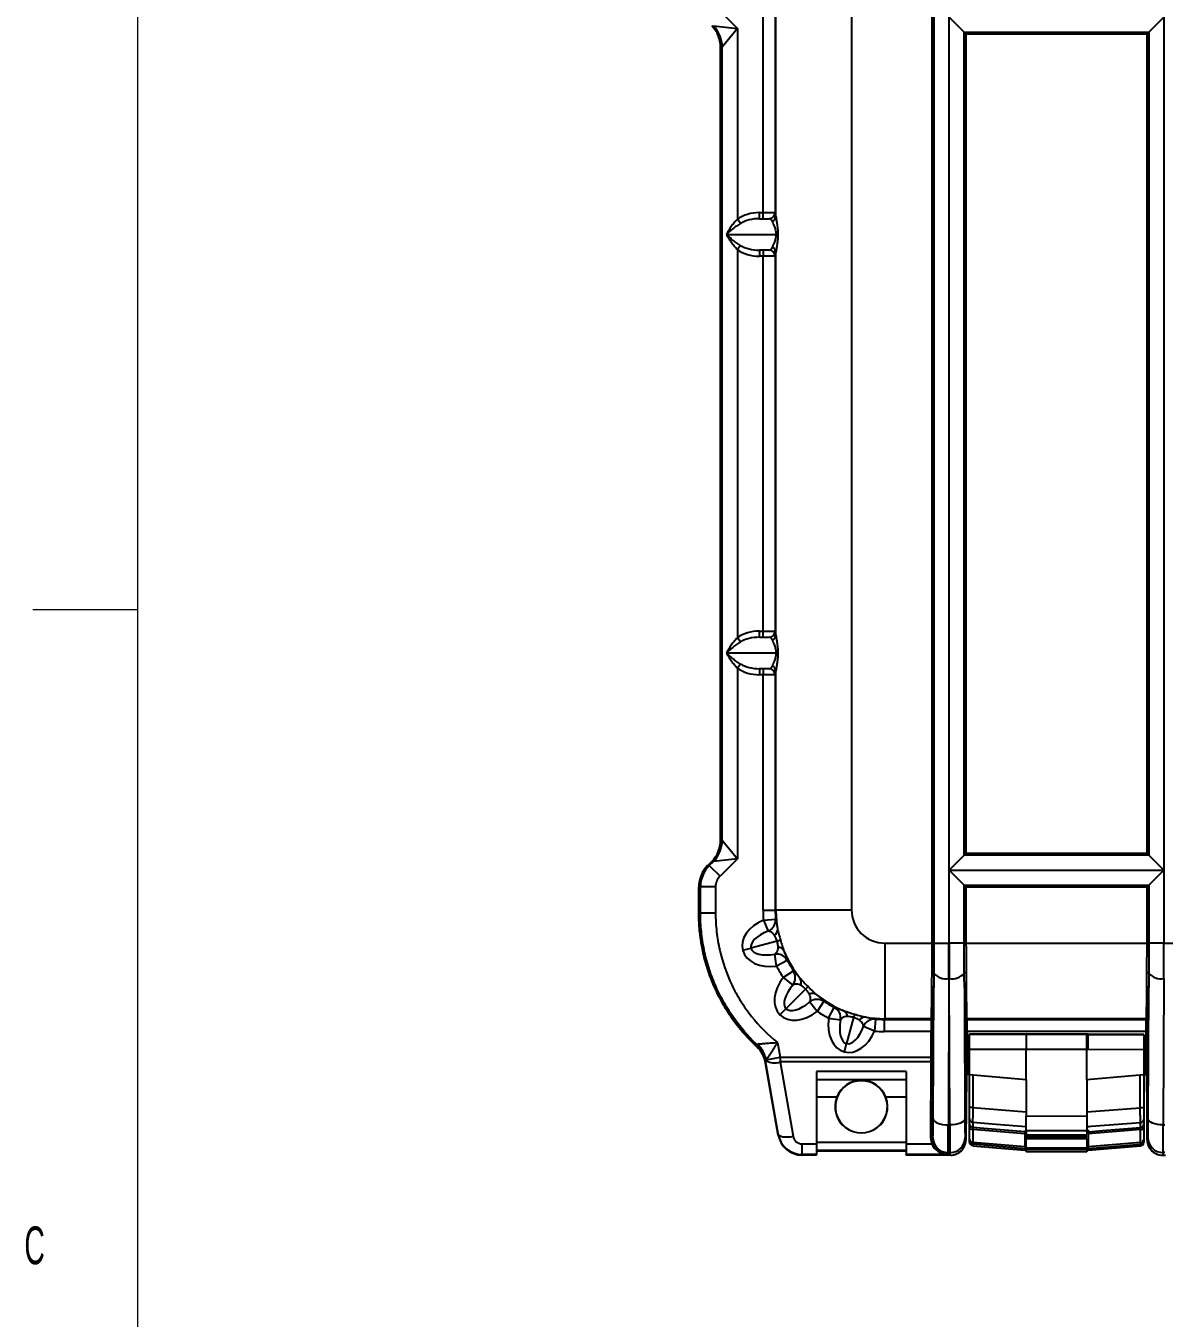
# Model space of a CAD drawing. Header units: millimetres. Extents: x 12 to 854, y 4 to 555.
# Drawn here: x 12.4 to 131.9, y 342.2 to 477.8 of the extents above; entities that cross this region are included whole.
import ezdxf

# ---------------------------------------------------------------- set-up
doc = ezdxf.new("R2010")
doc.units = ezdxf.units.MM
doc.styles.add('SLDTEXTSTYLE3', font='TXT', dxfattribs={"width": 0.56})

msp = doc.modelspace()

# ---------------------------------------------------------------- linework, layer by layer
at = {"color": 7, "linetype": 'Continuous', "lineweight": 18}
for p, q in [((24.14, 545.76), (24.14, 17.38)), ((24.14, 416.54), (13.15, 416.54))]:
    msp.add_line(p, q, dxfattribs=at)
at = {"color": 7, "linetype": 'Continuous', "lineweight": 25}
for p, q in [((107.5, 381.55), (107.5, 486.41)), ((107.69, 486.41), (107.69, 381.55)), ((109.27, 486.41), (109.27, 381.55)), ((131.85, 381.55), (131.85, 486.41)), ((89.77, 458.24), (89.77, 483)), ((91.04, 483), (91.04, 458.24)), ((91.12, 457.85), (91.12, 482.92)), ((99.05, 482.92), (99.05, 385.04)), ((85.25, 479.39), (87.07, 477.57)), ((84.55, 477.84), (87.07, 477.57)), ((87.07, 477.57), (85.48, 475.6)), ((87.07, 477.57), (87.07, 457.55)), ((109.3, 389.21), (109.3, 478.75)), ((110.88, 477.17), (109.3, 478.75)), ((131.82, 478.75), (130.25, 477.17)), ((131.82, 478.75), (131.82, 389.21)), ((110.88, 390.79), (110.88, 477.17)), ((110.88, 477.17), (130.25, 477.17)), ((110.88, 477.17), (111.06, 476.98)), ((111.06, 476.98), (111.06, 390.98)), ((111.07, 476.98), (111.06, 476.98)), ((130.05, 476.98), (111.07, 476.98)), ((130.06, 476.98), (130.05, 476.98)), ((130.06, 476.98), (130.25, 477.17)), ((130.06, 390.98), (130.06, 476.98)), ((130.25, 477.17), (130.25, 390.79)), ((85.31, 475.6), (85.31, 392.36)), ((85.48, 475.6), (85.31, 475.6)), ((85.31, 392.36), (85.31, 475.59)), ((85.48, 392.36), (85.48, 475.6)), ((87.39, 457.1), (87.07, 457.55)), ((89.38, 457.6), (89.38, 458.24)), ((89.38, 458.24), (89.77, 458.24)), ((89.38, 457.6), (90.42, 457.6)), ((89.77, 457.6), (89.77, 458.24)), ((89.77, 458.24), (91.04, 458.24)), ((91.04, 458.24), (91.05, 458.24)), ((85.94, 455.95), (91.15, 455.95)), ((91.15, 455.95), (91.32, 455.95)), ((87.39, 454.8), (87.07, 454.35)), ((87.07, 454.35), (87.07, 413.61)), ((90.42, 454.3), (89.38, 454.3)), ((89.38, 454.3), (89.38, 453.66)), ((89.77, 453.66), (89.38, 453.66)), ((89.77, 454.3), (89.77, 453.66)), ((91.04, 453.66), (89.77, 453.66)), ((89.77, 414.29), (89.77, 453.66)), ((91.05, 453.66), (91.04, 453.66)), ((91.04, 453.66), (91.04, 414.29)), ((91.12, 413.91), (91.12, 454.05)), ((89.38, 413.66), (89.38, 414.29)), ((89.38, 414.29), (89.77, 414.29)), ((89.77, 413.66), (89.77, 414.29)), ((89.77, 414.29), (91.04, 414.29)), ((91.04, 414.29), (91.05, 414.29)), ((87.39, 413.16), (87.07, 413.61)), ((89.38, 413.66), (90.42, 413.66)), ((85.94, 412.01), (91.15, 412.01)), ((91.15, 412.01), (91.32, 412.01)), ((87.39, 410.85), (87.07, 410.41)), ((87.07, 410.41), (87.07, 390.39)), ((90.42, 410.36), (89.38, 410.36)), ((89.38, 410.36), (89.38, 409.72)), ((89.77, 409.72), (89.38, 409.72)), ((89.77, 410.36), (89.77, 409.72)), ((91.04, 409.72), (89.77, 409.72)), ((89.77, 384.96), (89.77, 409.72)), ((91.04, 409.72), (91.04, 384.96)), ((91.05, 409.72), (91.04, 409.72)), ((91.12, 385.04), (91.12, 410.11)), ((85.31, 392.36), (85.48, 392.36)), ((85.48, 392.36), (87.07, 390.39)), ((109.3, 389.21), (110.88, 390.79)), ((110.88, 390.79), (111.06, 390.98)), ((130.25, 390.79), (110.88, 390.79)), ((111.06, 390.98), (111.07, 390.98)), ((111.07, 390.98), (130.06, 390.98)), ((130.06, 390.98), (130.25, 390.79)), ((130.25, 390.79), (131.82, 389.21)), ((83.96, 389.69), (84.38, 390.12)), ((84.38, 390.11), (83.96, 389.69)), ((83.96, 389.69), (84.12, 389.69)), ((84.12, 389.69), (84.55, 390.12)), ((84.12, 389.69), (85.25, 388.57)), ((84.55, 390.12), (84.38, 390.12)), ((87.07, 390.39), (84.55, 390.12)), ((87.07, 390.39), (85.25, 388.57)), ((109.3, 381.55), (109.3, 389.21)), ((109.3, 389.21), (131.82, 389.21)), ((110.88, 387.63), (109.3, 389.21)), ((131.82, 389.21), (130.25, 387.63)), ((131.82, 389.21), (131.82, 381.55)), ((83.03, 384.7), (83.03, 387.45)), ((83.19, 387.45), (83.03, 387.45)), ((83.03, 387.44), (83.03, 384.7)), ((84.78, 387.45), (83.19, 387.45)), ((83.19, 384.7), (83.19, 387.45)), ((84.78, 387.45), (84.78, 384.7)), ((110.88, 381.55), (110.88, 387.63)), ((110.88, 387.63), (130.25, 387.63)), ((111.06, 387.44), (110.88, 387.63)), ((111.06, 387.44), (111.06, 381.55)), ((130.06, 387.44), (111.06, 387.44)), ((130.06, 387.44), (130.25, 387.63)), ((130.06, 381.55), (130.06, 387.44)), ((130.25, 387.63), (130.25, 381.55)), ((83.19, 384.7), (83.03, 384.7)), ((84.78, 384.7), (83.19, 384.7)), ((91.04, 384.96), (89.77, 384.96)), ((89.81, 383.96), (91.07, 384.06)), ((89.81, 383.96), (90.29, 382.8)), ((91.04, 384.96), (91.12, 385.04)), ((91.12, 385.04), (99.05, 385.04)), ((91.25, 381.76), (88.5, 381.03)), ((102.54, 381.55), (107.5, 381.55)), ((102.54, 381.55), (102.54, 373.62)), ((107.5, 381.55), (107.69, 381.55)), ((107.69, 381.55), (109.27, 381.55)), ((109.3, 381.55), (109.27, 381.55)), ((110.88, 381.55), (109.3, 381.55)), ((111.06, 381.55), (110.88, 381.55)), ((111.06, 381.55), (130.06, 381.55)), ((130.06, 381.55), (130.25, 381.55)), ((131.82, 381.55), (130.25, 381.55)), ((131.82, 381.55), (131.85, 381.55)), ((131.85, 381.55), (133.43, 381.55)), ((87.63, 380.8), (88.5, 381.03)), ((91.17, 379.15), (90.99, 380.4)), ((92.3, 379.73), (91.17, 379.15)), ((91.89, 377.93), (92.95, 378.64)), ((91.89, 377.93), (92.88, 377.15)), ((109.26, 377.83), (109.21, 362.46)), ((109.3, 377.83), (109.26, 377.83)), ((109.36, 362.46), (109.3, 377.83)), ((131.82, 377.83), (131.76, 362.46)), ((131.82, 377.83), (131.86, 377.83)), ((94.23, 376.73), (92.17, 374.67)), ((107.62, 363.08), (107.67, 376.89)), ((110.9, 376.89), (110.95, 363.08)), ((130.17, 363.08), (130.23, 376.89)), ((91.54, 374.03), (92.17, 374.67)), ((95.43, 374.39), (94.65, 375.38)), ((96.14, 375.45), (95.43, 374.39)), ((96.65, 373.67), (97.23, 374.8)), ((96.65, 373.67), (97.9, 373.49)), ((99.27, 373.75), (98.53, 371)), ((101.56, 373.57), (101.46, 372.31)), ((102.54, 373.62), (102.46, 373.54)), ((102.46, 373.54), (107.4, 373.54)), ((102.46, 373.54), (102.46, 372.27)), ((107.42, 373.62), (102.54, 373.62)), ((107.4, 373.54), (107.42, 373.62)), ((107.61, 373.43), (107.59, 373.35)), ((110.95, 368.95), (110.95, 373.43)), ((111.02, 373.43), (110.95, 373.43)), ((111.16, 373.43), (111.02, 373.43)), ((111.02, 369.07), (111.02, 373.43)), ((111.1, 373.62), (111.12, 373.62)), ((130, 373.62), (111.12, 373.62)), ((111.16, 373.54), (129.96, 373.54)), ((111.16, 373.43), (111.16, 369.3)), ((130.1, 373.43), (129.96, 373.43)), ((129.96, 369.3), (129.96, 373.43)), ((130, 373.62), (130.02, 373.62)), ((130.17, 373.43), (130.1, 373.43)), ((130.1, 373.43), (130.1, 369.07)), ((130.17, 373.43), (130.17, 368.95)), ((101.46, 372.31), (100.3, 372.79)), ((107.4, 372.27), (102.46, 372.27)), ((107.4, 372.27), (107.59, 372.27)), ((107.4, 369.57), (107.4, 372.27)), ((107.59, 372.27), (107.59, 369.57)), ((111.17, 372.27), (111.16, 372.27)), ((129.95, 372.27), (111.17, 372.27)), ((111.17, 372.27), (111.17, 369.57)), ((117.39, 372.02), (111.42, 372)), ((111.42, 372), (111.42, 371.97)), ((111.42, 371.97), (117.39, 371.99)), ((111.42, 370.38), (111.42, 371.97)), ((117.39, 371.99), (117.39, 372.02)), ((123.87, 371.99), (117.39, 372.02)), ((117.39, 371.99), (117.39, 371.99)), ((117.39, 371.99), (123.73, 371.96)), ((123.73, 371.96), (123.87, 371.96)), ((123.87, 371.99), (123.87, 371.96)), ((129.71, 371.97), (123.87, 371.99)), ((123.87, 371.96), (129.71, 371.94)), ((129.71, 371.97), (129.71, 371.94)), ((129.71, 371.94), (129.71, 370.35)), ((129.95, 372.27), (129.96, 372.27)), ((129.95, 369.57), (129.95, 372.27)), ((91.29, 371.11), (91.57, 369.57)), ((98.3, 370.13), (98.53, 371)), ((117.39, 370.4), (111.42, 370.38)), ((111.42, 367.72), (111.42, 370.38)), ((117.39, 370.4), (117.39, 370.4)), ((123.74, 370.38), (117.39, 370.4)), ((117.39, 367.2), (117.39, 370.4)), ((123.74, 370.38), (123.74, 370.38)), ((123.74, 367.2), (123.74, 370.38)), ((123.88, 370.38), (123.74, 370.38)), ((129.71, 370.35), (123.88, 370.38)), ((129.71, 370.35), (129.71, 367.72)), ((91.36, 361.48), (90.02, 369.19)), ((90.1, 369.31), (91.57, 369.57)), ((91.57, 369.57), (107.4, 369.57)), ((91.57, 369.57), (91.57, 369.08)), ((107.39, 369.08), (91.57, 369.08)), ((91.57, 369.08), (92.93, 361.27)), ((107.37, 361.08), (107.39, 369.08)), ((107.4, 369.57), (107.59, 369.57)), ((107.59, 369.02), (107.56, 361.02)), ((111.17, 369.57), (111.16, 369.57)), ((111.16, 369.3), (111.16, 369.28)), ((129.95, 369.57), (129.96, 369.57)), ((129.96, 369.28), (129.96, 369.3)), ((91.36, 361.4), (90.03, 368.95)), ((90.03, 368.95), (91.36, 361.4)), ((104.77, 368.09), (95.38, 368.09)), ((95.38, 368.09), (95.38, 360.47)), ((104.77, 368.09), (104.77, 360.47)), ((110.98, 368.95), (110.95, 368.95)), ((111.04, 367.62), (111, 367.79)), ((111.19, 367.98), (111.23, 367.81)), ((111.23, 367.81), (111.29, 367.81)), ((117.39, 367.2), (111.42, 367.72)), ((111.42, 364.29), (111.42, 367.72)), ((111.78, 367.69), (111.78, 364.29)), ((129.71, 367.72), (123.74, 367.2)), ((129.34, 364.27), (129.34, 367.69)), ((129.71, 367.72), (129.71, 364.27)), ((129.82, 367.81), (129.89, 367.81)), ((129.89, 367.81), (129.94, 367.98)), ((130.13, 367.79), (130.08, 367.62)), ((130.17, 368.95), (130.14, 368.95)), ((104.77, 367.21), (95.38, 367.21)), ((111.04, 360.89), (111.04, 367.62)), ((111.1, 367.62), (111.04, 360.88)), ((117.39, 367.2), (117.39, 363.4)), ((123.74, 367.2), (123.74, 363.42)), ((130.01, 367.62), (130.07, 360.88)), ((130.08, 360.89), (130.08, 367.62)), ((97.49, 365.37), (95.38, 365.37)), ((97.49, 365.37), (97.5, 365.37)), ((97.53, 365.37), (97.53, 365.37)), ((97.53, 365.37), (97.53, 365.37)), ((102.62, 365.37), (102.62, 365.37)), ((102.62, 365.37), (102.62, 365.37)), ((102.66, 365.37), (102.66, 365.37)), ((104.77, 365.37), (102.66, 365.37)), ((111.42, 363.68), (111.42, 364.29)), ((111.78, 364.29), (111.42, 364.29)), ((111.78, 364.29), (117.39, 363.84)), ((123.74, 363.84), (129.34, 364.27)), ((129.71, 364.27), (129.34, 364.27)), ((109.21, 362.46), (109.36, 362.46)), ((111.42, 362.59), (111.42, 363.1)), ((111.42, 360.93), (111.42, 362.27)), ((111.77, 362.72), (111.77, 362.22)), ((117.39, 363.4), (123.74, 363.42)), ((129.36, 362.19), (129.36, 362.7)), ((129.71, 363.08), (129.71, 362.57)), ((129.71, 362.24), (129.71, 360.9)), ((131.76, 362.46), (131.91, 362.46)), ((91.36, 361.4), (91.36, 361.48)), ((107.56, 361.02), (107.59, 361.15)), ((110.97, 361.15), (111.04, 360.89)), ((117.25, 361.54), (111.77, 362)), ((111.77, 362), (111.77, 360.66)), ((117.25, 361.94), (117.39, 361.92)), ((117.25, 361.54), (117.25, 360.19)), ((117.39, 361.83), (117.39, 361.43)), ((117.39, 361.43), (123.74, 361.46)), ((117.39, 361.02), (117.39, 361.11)), ((123.74, 360.99), (117.39, 361.02)), ((117.39, 360.09), (117.39, 361.02)), ((123.74, 361.93), (123.87, 361.94)), ((123.74, 361.86), (123.74, 361.46)), ((123.74, 361.09), (123.74, 360.99)), ((123.74, 360.99), (123.74, 360.07)), ((129.36, 361.97), (123.87, 361.54)), ((123.87, 361.94), (123.87, 361.75)), ((123.87, 361.54), (123.87, 360.19)), ((129.36, 360.64), (129.36, 361.97)), ((130.08, 360.89), (130.15, 361.15)), ((93.86, 360.47), (95.38, 360.47)), ((93.86, 359.37), (93.86, 360.47)), ((104.77, 360.61), (95.38, 360.61)), ((95.38, 360.47), (95.38, 359.37)), ((104.77, 359.77), (95.38, 359.77)), ((104.77, 359.72), (95.38, 359.72)), ((104.77, 360.47), (107.48, 360.47)), ((104.77, 360.47), (104.77, 359.37)), ((109.18, 359.56), (109.13, 359.37)), ((109.38, 359.56), (109.18, 359.56)), ((109.45, 359.3), (109.38, 359.56)), ((111.42, 360.67), (111.42, 360.82)), ((111.77, 360.66), (117.25, 360.19)), ((111.77, 360.29), (117.25, 359.81)), ((117.25, 360.46), (117.39, 360.45)), ((117.25, 359.97), (117.25, 359.81)), ((117.39, 360.09), (123.74, 360.07)), ((117.39, 359.68), (117.39, 359.87)), ((117.39, 359.68), (123.74, 359.66)), ((123.74, 360.47), (123.87, 360.48)), ((123.74, 359.84), (123.74, 359.66)), ((123.87, 360.19), (129.36, 360.64)), ((123.87, 359.81), (129.36, 360.26)), ((123.87, 359.97), (123.87, 359.81)), ((129.71, 360.79), (129.71, 360.64)), ((131.74, 359.56), (131.67, 359.3)), ((131.94, 359.56), (131.74, 359.56)), ((95.38, 359.37), (93.86, 359.37)), ((93.86, 359.37), (93.86, 359.3)), ((95.38, 359.3), (93.86, 359.3)), ((95.38, 359.3), (95.38, 359.37)), ((109.13, 359.37), (104.77, 359.37)), ((104.77, 359.3), (104.77, 359.37)), ((109.45, 359.3), (104.77, 359.3)), ((131.67, 359.3), (132.01, 359.3))]:
    msp.add_line(p, q, dxfattribs=at)
at = {"color": 8, "linetype": 'Continuous', "lineweight": 25}
for p, q in [((111.17, 369.57), (111.42, 369.57)), ((129.71, 369.57), (129.95, 369.57)), ((111.42, 367.98), (111.19, 367.98)), ((129.94, 367.98), (129.71, 367.98)), ((111.77, 360.44), (111.77, 360.29)), ((117.25, 360.59), (117.39, 360.58)), ((123.74, 360.58), (123.87, 360.6)), ((129.36, 360.26), (129.36, 360.41))]:
    msp.add_line(p, q, dxfattribs=at)
at = {"color": 7, "linetype": 'Continuous', "lineweight": 25, "flags": 128}
for points in [[(94.23, 376.73), (94.28, 376.78), (94.33, 376.83), (94.37, 376.87), (94.41, 376.91), (94.44, 376.94), (94.46, 376.96), (94.48, 376.98), (94.49, 376.99)], [(107.48, 377), (107.52, 377), (107.55, 376.99), (107.59, 376.98), (107.61, 376.97), (107.64, 376.95), (107.66, 376.93), (107.67, 376.91), (107.67, 376.89)], [(111.09, 377), (111.05, 377), (111.01, 376.99), (110.98, 376.98), (110.95, 376.97), (110.93, 376.95), (110.91, 376.93), (110.9, 376.91), (110.9, 376.89)], [(130.04, 377), (130.07, 377), (130.11, 376.99), (130.14, 376.98), (130.17, 376.97), (130.19, 376.95), (130.21, 376.93), (130.22, 376.91), (130.23, 376.89)], [(107.39, 369.08), (107.43, 369.08), (107.47, 369.08), (107.5, 369.07), (107.53, 369.06), (107.55, 369.06), (107.57, 369.05), (107.58, 369.04), (107.59, 369.02)], [(107.62, 363.08), (107.65, 362.96), (107.74, 362.85), (107.89, 362.74), (108.09, 362.65), (108.33, 362.57), (108.6, 362.51), (108.9, 362.47), (109.21, 362.46)], [(110.95, 363.08), (110.91, 362.96), (110.82, 362.85), (110.67, 362.74), (110.48, 362.65), (110.24, 362.57), (109.96, 362.51), (109.67, 362.47), (109.36, 362.46)], [(117.39, 362.27), (114.23, 362.52), (111.77, 362.72)], [(111.77, 362.22), (112.94, 362.12), (117.25, 361.76)], [(129.36, 362.7), (126.54, 362.49), (123.74, 362.27)], [(131.76, 362.46), (131.45, 362.47), (131.16, 362.51), (130.88, 362.57), (130.64, 362.65), (130.45, 362.74), (130.3, 362.85), (130.21, 362.96), (130.17, 363.08)], [(91.36, 361.48), (91.41, 361.39), (91.51, 361.32), (91.66, 361.27), (91.85, 361.23), (92.09, 361.21), (92.35, 361.21), (92.63, 361.23), (92.93, 361.27)], [(107.37, 361.08), (107.41, 361.08), (107.44, 361.07), (107.48, 361.07), (107.51, 361.06), (107.53, 361.05), (107.55, 361.04), (107.56, 361.03), (107.56, 361.02)], [(123.74, 361.86), (120.56, 361.85), (117.39, 361.83)], [(123.74, 361.25), (121.46, 361.26), (117.39, 361.27)], [(117.39, 361.24), (118.92, 361.23), (123.74, 361.21)], [(123.87, 361.75), (125.39, 361.88), (129.36, 362.19)], [(117.25, 359.97), (115.74, 360.1), (111.77, 360.44)], [(123.74, 359.84), (122.22, 359.85), (117.39, 359.87)], [(129.36, 360.41), (128.19, 360.32), (123.87, 359.97)]]:
    msp.add_lwpolyline(points, dxfattribs=at)
at = {"color": 7, "linetype": 'Continuous', "lineweight": 25}
for centre, radius, start, end in [((82.3, 475.6), 3.18, 0.0299, 44.9875), ((82.3, 475.6), 3.18, 359.997, 44.9783), ((90.4, 458.24), 0.635, 270.0175, 0.0175), ((90.42, 458.24), 0.635, 270.0175, 0.0175), ((90.53, 457.87), 0.59, 290.2932, 357.5033), ((90.53, 454.02), 0.59, 2.4967, 69.7068), ((90.4, 453.66), 0.635, 359.9825, 89.9825), ((90.42, 453.66), 0.635, 359.9825, 89.9825), ((90.4, 414.29), 0.635, 270.0175, 0.0175), ((90.42, 414.29), 0.635, 270.0175, 0.0175), ((90.53, 413.93), 0.59, 290.2932, 357.5033), ((90.4, 409.72), 0.635, 359.9825, 89.9825), ((90.42, 409.72), 0.635, 359.9825, 89.9825), ((90.53, 410.08), 0.59, 2.4967, 69.7068), ((82.3, 392.36), 3.18, 315.0125, 359.9701), ((82.3, 392.36), 3.18, 315.0217, 0.003), ((86.37, 387.45), 3.18, 135, 180), ((89.81, 383.97), 1.27, 292.4714, 4.0532), ((90.54, 383), 0.761, 303.9196, 1.8525), ((90.13, 385.63), 4.02, 286.1463, 291.376), ((91.18, 379.14), 1.27, 27.6508, 98.2604), ((91.32, 380.37), 0.738, 30.9269, 87.7594), ((91.88, 377.94), 1.27, 321.6447, 33.182), ((93.01, 377.47), 0.764, 333.5889, 30.2508), ((107.53, 378.25), 0.208, 41.6943, 99.3848), ((108.98, 379.54), 1.73, 221.6271, 279.3821), ((109.58, 379.54), 1.73, 260.6179, 318.3729), ((111.04, 378.25), 0.208, 80.6152, 138.3057), ((130.09, 378.25), 0.208, 41.6943, 99.3848), ((131.54, 379.54), 1.73, 221.6271, 279.3821), ((94.97, 375.51), 0.764, 59.753, 116.4134), ((95.44, 374.38), 1.27, 56.822, 128.3573), ((96.64, 373.68), 1.27, 351.7366, 62.3529), ((97.87, 373.82), 0.739, 2.2506, 59.0817), ((103.14, 372.63), 4.03, 158.6449, 163.8569), ((100.5, 373.04), 0.762, 88.1463, 146.0761), ((101.47, 372.31), 1.27, 85.9502, 157.535), ((107.4, 373.35), 0.191, 0.0368, 89.9959), ((107.42, 373.43), 0.191, 0.0368, 89.9959), ((76.52, 370.96), 47.36, 359.2898, 1.2102), ((86.89, 368.64), 3.18, 10.5904, 46.3417), ((86.9, 368.64), 3.17, 10.0166, 46.4623), ((86.89, 368.64), 3.18, 11.2453, 46.2948), ((86.78, 368.58), 3.4, 12.3411, 44.2817), ((90.98, 370.8), 1.82, 238.0176, 288.9104), ((111.11, 368.95), 0.127, 121.2924, 180.0004), ((110.91, 369.28), 0.254, 301.2891, 359.9999), ((130.21, 369.28), 0.254, 180.0001, 238.7109), ((130.01, 368.95), 0.127, 359.9996, 58.7076), ((111.19, 367.79), 0.191, 90.0041, 179.9632), ((129.94, 367.79), 0.191, 0.0368, 89.9959), ((100.08, 364.38), 2.73, 21.2882, 158.7118), ((100.08, 364.38), 2.73, 158.6891, 21.3109), ((111.8, 363.1), 0.378, 180.3004, 265.3724), ((111.8, 362.6), 0.38, 180.1203, 265.1502), ((111.74, 362.33), 0.329, 190.4295, 274.2578), ((129.33, 363.08), 0.378, 274.3779, 359.6965), ((129.33, 362.57), 0.38, 274.6001, 359.8786), ((129.38, 362.3), 0.329, 265.5498, 349.5203), ((109.18, 361.15), 1.59, 180.0368, 269.9959), ((109.38, 361.15), 1.59, 270.0041, 359.9632), ((111.74, 360.99), 0.329, 190.4295, 274.2578), ((129.38, 360.96), 0.329, 265.5498, 349.5203), ((131.74, 361.15), 1.59, 180.0368, 269.9959), ((107.57, 360.3), 0.195, 64.6327, 119.3302), ((111.8, 360.82), 0.381, 180.0522, 265.0653), ((111.8, 360.67), 0.381, 180, 265), ((129.33, 360.79), 0.381, 274.6847, 359.9473), ((129.33, 360.64), 0.381, 274.75, 0)]:
    msp.add_arc(centre, radius, start, end, dxfattribs=at)
for centre, major_axis, ratio, start_param, end_param in [((82.13, 475.6), (-3.18, 0), 0.999391, 3.141593, 3.926991), ((82.13, 475.6), (2.25, -2.25), 0.998783, 0.784789, 1.570796), ((82.3, 482.33), (-2.25, 4.49), 0.014798, 3.121837, 3.132064), ((85.47, 482.33), (0, 6.74), 0.024685, 3.141578, 3.151804), ((89.38, 455.95), (3.23, 0), 0.707107, 1.570796, 2.367768), ((89.38, 455.95), (2.78, 0), 0.593057, 1.570796, 2.367768), ((90.42, 455.95), (0, 1.65), 0.342818, 5.69311, 6.283185), ((91.05, 455.95), (0, 2.29), 0.051172, 5.69311, 6.283185), ((89.38, 455.95), (2.78, 0), 0.593057, 3.915418, 4.712389), ((90.42, 455.95), (0, 1.65), 0.342818, 3.141593, 3.731668), ((89.38, 455.95), (-3.23, 0), 0.707107, 0.773825, 1.570796), ((91.05, 455.95), (0, 2.29), 0.051172, 3.141593, 3.731668), ((89.38, 412.01), (3.23, 0), 0.707107, 1.570796, 2.367768), ((91.05, 412.01), (0, 2.29), 0.051172, 5.69311, 6.283185), ((89.38, 412.01), (2.78, 0), 0.593057, 1.570796, 2.367768), ((90.42, 412.01), (0, 1.65), 0.342818, 5.69311, 6.283185), ((89.38, 412.01), (-3.23, 0), 0.707107, 0.773825, 1.570796), ((89.38, 412.01), (2.78, 0), 0.593057, 3.915418, 4.712389), ((90.42, 412.01), (0, 1.65), 0.342818, 3.141593, 3.731668), ((91.05, 412.01), (0, 2.29), 0.051172, 3.141593, 3.731668), ((82.13, 392.36), (3.18, 0), 0.999391, 5.497787, 6.283185), ((82.13, 392.36), (-2.25, -2.25), 0.998783, 1.570796, 2.356803), ((85.47, 385.63), (0, 6.74), 0.024685, 6.272974, 6.2832), ((86.2, 387.45), (-3.18, 0), 0.999391, 5.497787, 6.283185), ((86.2, 387.45), (-2.25, -2.25), 0.998783, 4.712389, 5.498396), ((82.3, 385.63), (2.25, 4.49), 0.014798, 0.009529, 0.019755), ((86.37, 387.45), (-1.59, 0), 0.999391, 5.497787, 6.283185), ((91.1, 381.72), (3.47, 0.93), 0.707107, 1.758686, 3.141593), ((102.48, 384.98), (-8.99, -8.99), 0.998783, 5.498396, 5.57706), ((102.48, 384.98), (8.09, 8.09), 0.998513, 2.356803, 2.435467), ((102.54, 385.04), (8.08, -8.08), 0.999527, 3.9276, 4.105235), ((102.54, 385.04), (-2.47, -2.47), 0.998783, 5.498396, 7.067974), ((91.1, 381.72), (2.6, 0.7), 0.471405, 1.758686, 3.141593), ((109.2, 381.55), (0, 9.53), 0.007272, 4.310963, 4.712389), ((109.37, 381.55), (0, 9.53), 0.007272, 1.570796, 1.972222), ((131.76, 381.55), (0, 9.53), 0.007272, 4.310963, 4.712389), ((91.1, 381.72), (-3.47, -0.93), 0.707107, 0, 1.40422), ((91.1, 381.72), (2.6, 0.7), 0.471405, 3.141593, 4.545812), ((102.54, 385.04), (8.08, -8.08), 0.999527, 4.312259, 4.608037), ((102.48, 384.98), (-8.99, -8.99), 0.998783, 5.973289, 6.084584), ((102.48, 384.98), (8.09, 8.09), 0.998513, 2.831697, 2.942992), ((94.08, 376.57), (2.54, 2.54), 0.707107, 1.734281, 3.141593), ((94.08, 376.57), (1.9, 1.9), 0.471405, 1.734281, 3.141593), ((102.54, 385.04), (8.08, -8.08), 0.999527, 4.816822, 5.112542), ((107.42, 381.55), (0, 7.94), 0.008936, 3.176499, 4.102353), ((107.61, 381.55), (0, 8.13), 0.008727, 3.176499, 4.102353), ((110.95, 381.55), (0, 8.13), 0.008727, 2.180832, 3.091797), ((111.14, 381.55), (0, 7.94), 0.008936, 2.180832, 3.070529), ((129.98, 381.55), (0, 7.94), 0.008936, 3.212657, 4.102353), ((130.17, 381.55), (0, 8.13), 0.008727, 3.191388, 4.102353), ((94.08, 376.57), (1.9, 1.9), 0.471405, 3.141593, 4.548957), ((102.48, 384.98), (8.09, 8.09), 0.998513, 3.340267, 3.451549), ((94.08, 376.57), (-2.54, -2.54), 0.707107, 0, 1.407364), ((102.48, 384.98), (-8.99, -8.99), 0.998783, 0.198675, 0.309956), ((99.23, 373.6), (0.93, 3.47), 0.707107, 1.737292, 3.141593), ((99.23, 373.6), (0.7, 2.6), 0.471405, 1.737292, 3.141593), ((102.54, 385.04), (8.08, -8.08), 0.999527, 5.31966, 5.497178), ((102.48, 384.98), (8.09, 8.09), 0.998513, 3.847787, 3.926382), ((107.4, 372.27), (0, 1.27), 0.007418, 0.034907, 1.570796), ((107.6, 372.27), (0, 1.08), 0.008727, 0.034907, 1.570796), ((111.16, 372.27), (0, 1.27), 0.007418, 4.712389, 5.960046), ((129.96, 372.27), (0, 1.27), 0.007418, 0.323139, 1.570796), ((99.23, 373.6), (-0.93, -3.47), 0.707107, 0, 1.383079), ((99.23, 373.6), (0.7, 2.6), 0.471405, 3.141593, 4.524672), ((102.48, 384.98), (-8.99, -8.99), 0.998783, 0.706195, 0.784789), ((123.73, 370.38), (0.01, 1.59), 0.006545, 4.712426, 6.265732), ((107.38, 369.57), (0, 1.59), 0.009774, 4.402338, 4.712389), ((107.57, 369.57), (0, 1.78), 0.008727, 4.402338, 4.712389), ((111.08, 368.95), (0.0902, 0.0902), 0.991311, 1.242911, 2.351831), ((111.08, 368.95), (0.0902, 0.0902), 0.991311, 1.237099, 1.242911), ((110.91, 368.95), (0.254, 0), 0.500019, 1.024667, 1.114719), ((111.19, 369.57), (0, 1.59), 0.009774, 1.570796, 3.106686), ((129.94, 369.57), (0, 1.59), 0.009774, 3.176499, 4.712389), ((130.21, 368.95), (0.254, 0), 0.500019, 2.026873, 2.116926), ((130.04, 368.95), (0.0902, -0.0902), 0.991311, 0.789761, 1.898682), ((130.04, 368.95), (0.0902, -0.0902), 0.991311, 1.898682, 1.904493), ((111, 369.57), (0, 1.78), 0.008727, 1.921805, 3.106686), ((111.23, 367.62), (0.046, -0.185), 0.999353, 2.896856, 4.467348), ((111.29, 367.62), (-0.045, 0.185), 0.999355, 6.04666, 7.608436), ((129.82, 367.62), (-0.045, -0.185), 0.999355, 1.816342, 3.378118), ((129.89, 367.62), (-0.046, -0.185), 0.999353, 1.815838, 3.386329), ((130.13, 369.57), (0, 1.78), 0.008727, 3.176499, 4.36138), ((100.08, 364.39), (0, 2.76), 0.999996, 5.076902, 7.489468), ((100.08, 364.39), (0, 2.76), 0.999996, 1.206688, 5.076497), ((107.59, 364.32), (0, 3.18), 0.008727, 3.176499, 4.310963), ((109.18, 364.32), (0, 4.76), 0.005818, 3.176499, 4.310963), ((109.38, 364.32), (0, 4.76), 0.005818, 1.972222, 3.106686), ((110.97, 364.32), (0, 3.18), 0.008727, 1.972222, 3.106686), ((130.15, 364.32), (0, 3.18), 0.008727, 3.176499, 4.310963), ((131.74, 364.32), (0, 4.76), 0.005818, 3.176499, 4.310963), ((93.86, 361.92), (0, 2.55), 0.995923, 1.745329, 3.141593), ((93.86, 361.84), (0, 2.54), 0.999391, 1.745329, 3.141593), ((93.86, 361.44), (0, 0.964), 0.98821, 1.745329, 3.141593), ((109.15, 361.08), (0.23, 1.78), 0.987848, 1.699146, 2.043799), ((109.15, 361.02), (0.21, 1.6), 0.986336, 1.699707, 2.04436), ((109.45, 360.89), (-0.39, 1.54), 0.999353, 2.896856, 4.467348), ((131.67, 360.89), (-0.39, -1.54), 0.999353, 4.95743, 6.527922), ((109.13, 360.96), (1.74, -0.28), 0.895565, 3.630742, 4.85658), ((109.13, 360.96), (-0.99, 1.27), 0.960496, 1.235158, 2.460997)]:
    msp.add_ellipse(centre, major_axis=major_axis, ratio=ratio, start_param=start_param, end_param=end_param, dxfattribs=at)
msp.add_ellipse((107.6, 370.1), major_axis=(0, 0.73), ratio=0.008727, dxfattribs=at)
for points, knots in [([(87.07, 457.55), (86.95, 457.43), (86.84, 457.3), (86.62, 457.04), (86.52, 456.91), (86.34, 456.64), (86.25, 456.5), (86.13, 456.29), (86.09, 456.23), (86.01, 456.09), (85.98, 456.02), (85.94, 455.95)], [0, 0, 0, 0, 0.25, 0.25, 0.5, 0.5, 0.75, 0.75, 0.875, 0.875, 1, 1, 1, 1]), ([(91.15, 455.95), (91.15, 456.04), (91.15, 456.13), (91.12, 456.3), (91.11, 456.38), (91.07, 456.52), (91.05, 456.59), (91.01, 456.71), (90.99, 456.77), (90.92, 456.93), (90.88, 457.02), (90.8, 457.19), (90.76, 457.26), (90.73, 457.32)], [0, 0, 0, 0, 0.125, 0.125, 0.25, 0.25, 0.375, 0.375, 0.5, 0.5, 0.75, 0.75, 1, 1, 1, 1]), ([(91.12, 457.85), (91.12, 457.75), (91.14, 457.64), (91.17, 457.39), (91.2, 457.25), (91.24, 456.94), (91.27, 456.76), (91.3, 456.47), (91.31, 456.37), (91.32, 456.16), (91.32, 456.06), (91.32, 455.95)], [0, 0, 0, 0, 0.25, 0.25, 0.5, 0.5, 0.75, 0.75, 0.875, 0.875, 1, 1, 1, 1]), ([(87.39, 457.1), (87.24, 457.02), (87.11, 456.92), (86.84, 456.74), (86.72, 456.64), (86.47, 456.45), (86.36, 456.35), (86.2, 456.2), (86.15, 456.15), (86.04, 456.05), (85.99, 456), (85.94, 455.95)], [0, 0, 0, 0, 0.25, 0.25, 0.5, 0.5, 0.75, 0.75, 0.875, 0.875, 1, 1, 1, 1]), ([(87.39, 454.8), (87.24, 454.88), (87.11, 454.97), (86.84, 455.16), (86.72, 455.26), (86.47, 455.45), (86.36, 455.55), (86.2, 455.7), (86.15, 455.75), (86.04, 455.85), (85.99, 455.9), (85.94, 455.95)], [0, 0, 0, 0, 0.25, 0.25, 0.5, 0.5, 0.75, 0.75, 0.875, 0.875, 1, 1, 1, 1]), ([(87.07, 454.35), (86.95, 454.47), (86.84, 454.6), (86.62, 454.86), (86.52, 454.99), (86.34, 455.26), (86.25, 455.4), (86.13, 455.6), (86.09, 455.67), (86.01, 455.81), (85.98, 455.88), (85.94, 455.95)], [0, 0, 0, 0, 0.25, 0.25, 0.5, 0.5, 0.75, 0.75, 0.875, 0.875, 1, 1, 1, 1]), ([(90.73, 454.58), (90.76, 454.64), (90.8, 454.71), (90.88, 454.88), (90.92, 454.97), (90.99, 455.13), (91.01, 455.19), (91.05, 455.31), (91.07, 455.38), (91.11, 455.52), (91.12, 455.6), (91.15, 455.77), (91.15, 455.86), (91.15, 455.95)], [0, 0, 0, 0, 0.25, 0.25, 0.5, 0.5, 0.625, 0.625, 0.75, 0.75, 0.875, 0.875, 1, 1, 1, 1]), ([(91.32, 455.95), (91.32, 455.84), (91.32, 455.73), (91.31, 455.52), (91.3, 455.42), (91.28, 455.23), (91.27, 455.14), (91.24, 454.96), (91.23, 454.88), (91.21, 454.72), (91.2, 454.65), (91.17, 454.51), (91.16, 454.44), (91.14, 454.25), (91.12, 454.15), (91.12, 454.05)], [0, 0, 0, 0, 0.125, 0.125, 0.25, 0.25, 0.375, 0.375, 0.5, 0.5, 0.625, 0.625, 0.75, 0.75, 1, 1, 1, 1]), ([(91.12, 413.91), (91.12, 413.81), (91.14, 413.7), (91.17, 413.45), (91.2, 413.31), (91.24, 413), (91.27, 412.82), (91.3, 412.53), (91.31, 412.43), (91.32, 412.22), (91.32, 412.12), (91.32, 412.01)], [0, 0, 0, 0, 0.25, 0.25, 0.5, 0.5, 0.75, 0.75, 0.875, 0.875, 1, 1, 1, 1]), ([(87.07, 413.61), (86.95, 413.48), (86.84, 413.36), (86.62, 413.1), (86.52, 412.97), (86.34, 412.7), (86.25, 412.56), (86.13, 412.35), (86.09, 412.28), (86.01, 412.15), (85.98, 412.08), (85.94, 412.01)], [0, 0, 0, 0, 0.25, 0.25, 0.5, 0.5, 0.75, 0.75, 0.875, 0.875, 1, 1, 1, 1]), ([(87.39, 413.16), (87.24, 413.07), (87.11, 412.98), (86.84, 412.8), (86.72, 412.7), (86.47, 412.5), (86.36, 412.41), (86.2, 412.26), (86.15, 412.21), (86.04, 412.11), (85.99, 412.06), (85.94, 412.01)], [0, 0, 0, 0, 0.25, 0.25, 0.5, 0.5, 0.75, 0.75, 0.875, 0.875, 1, 1, 1, 1]), ([(91.15, 412.01), (91.15, 412.1), (91.15, 412.19), (91.12, 412.36), (91.11, 412.43), (91.07, 412.58), (91.05, 412.64), (91.01, 412.77), (90.99, 412.83), (90.92, 412.99), (90.88, 413.08), (90.8, 413.24), (90.76, 413.32), (90.73, 413.38)], [0, 0, 0, 0, 0.125, 0.125, 0.25, 0.25, 0.375, 0.375, 0.5, 0.5, 0.75, 0.75, 1, 1, 1, 1]), ([(87.39, 410.85), (87.24, 410.94), (87.11, 411.03), (86.84, 411.22), (86.72, 411.32), (86.47, 411.51), (86.36, 411.61), (86.2, 411.76), (86.15, 411.81), (86.04, 411.91), (85.99, 411.96), (85.94, 412.01)], [0, 0, 0, 0, 0.25, 0.25, 0.5, 0.5, 0.75, 0.75, 0.875, 0.875, 1, 1, 1, 1]), ([(87.07, 410.41), (86.95, 410.53), (86.84, 410.66), (86.62, 410.92), (86.52, 411.05), (86.34, 411.32), (86.25, 411.46), (86.13, 411.66), (86.09, 411.73), (86.01, 411.87), (85.98, 411.94), (85.94, 412.01)], [0, 0, 0, 0, 0.25, 0.25, 0.5, 0.5, 0.75, 0.75, 0.875, 0.875, 1, 1, 1, 1]), ([(90.73, 410.64), (90.76, 410.7), (90.8, 410.77), (90.88, 410.94), (90.92, 411.03), (90.99, 411.19), (91.01, 411.25), (91.05, 411.37), (91.07, 411.44), (91.11, 411.58), (91.12, 411.66), (91.15, 411.83), (91.15, 411.92), (91.15, 412.01)], [0, 0, 0, 0, 0.25, 0.25, 0.5, 0.5, 0.625, 0.625, 0.75, 0.75, 0.875, 0.875, 1, 1, 1, 1]), ([(91.32, 412.01), (91.32, 411.9), (91.32, 411.79), (91.31, 411.58), (91.3, 411.48), (91.28, 411.29), (91.27, 411.2), (91.24, 411.02), (91.23, 410.94), (91.21, 410.78), (91.2, 410.71), (91.17, 410.57), (91.16, 410.5), (91.14, 410.31), (91.12, 410.2), (91.12, 410.11)], [0, 0, 0, 0, 0.125, 0.125, 0.25, 0.25, 0.375, 0.375, 0.5, 0.5, 0.625, 0.625, 0.75, 0.75, 1, 1, 1, 1]), ([(89.08, 370.72), (89, 370.79), (88.86, 370.93), (88.26, 371.51), (87.35, 372.51), (86.23, 374.03), (85.26, 375.64), (84.46, 377.35), (83.82, 379.12), (83.47, 380.54), (83.28, 381.57), (83.19, 382.19), (83.11, 382.82), (83.06, 383.44), (83.03, 384.07), (83.03, 384.49), (83.03, 384.7)], [0, 0, 0, 0, 0.019424, 0.038875, 0.159022, 0.279187, 0.399321, 0.519476, 0.639587, 0.75972, 0.799831, 0.839859, 0.879847, 0.919838, 0.959875, 1, 1, 1, 1]), ([(83.03, 384.7), (83.03, 383.44), (83.15, 382.18), (83.52, 380.32), (83.67, 379.71), (84.04, 378.51), (84.25, 377.92), (84.73, 376.77), (85, 376.2), (85.59, 375.1), (85.92, 374.55), (86.96, 372.99), (87.76, 372.02), (88.79, 370.99), (88.93, 370.85), (89.08, 370.72)], [0, 0, 0, 0, 0.125, 0.125, 0.1875, 0.1875, 0.25, 0.25, 0.3125, 0.3125, 0.375, 0.375, 0.5, 0.5, 0.5198448, 0.5198448, 0.5198448, 0.5198448]), ([(89.08, 370.94), (88.16, 371.82), (87.33, 372.79), (86.23, 374.37), (85.89, 374.92), (85.27, 376.04), (84.99, 376.61), (84.48, 377.78), (84.26, 378.38), (83.97, 379.29), (83.89, 379.6), (83.72, 380.22), (83.65, 380.54), (83.46, 381.49), (83.36, 382.12), (83.23, 383.4), (83.19, 384.05), (83.19, 384.7)], [0, 0, 0, 0, 0.25, 0.25, 0.375, 0.375, 0.5, 0.5, 0.625, 0.625, 0.6875, 0.6875, 0.75, 0.75, 0.875, 0.875, 1, 1, 1, 1]), ([(84.78, 384.7), (84.78, 384.04), (84.82, 383.39), (84.96, 382.1), (85.07, 381.46), (85.51, 379.54), (85.94, 378.32), (86.77, 376.58), (87.09, 376.01), (87.78, 374.9), (88.16, 374.37), (89.36, 372.85), (90.27, 371.93), (91.29, 371.11)], [0, 0, 0, 0, 0.125, 0.125, 0.25, 0.25, 0.5, 0.5, 0.625, 0.625, 0.75, 0.75, 1, 1, 1, 1]), ([(91.07, 384.06), (91.08, 384.04), (91.09, 384), (91.12, 383.9), (91.13, 383.83), (91.16, 383.71), (91.17, 383.66), (91.19, 383.56), (91.2, 383.5), (91.24, 383.32), (91.26, 383.18), (91.3, 383.02)], [0, 0, 0, 0, 0.25, 0.25, 0.5, 0.5, 0.625, 0.625, 0.75, 0.75, 1, 1, 1, 1]), ([(90.96, 382.36), (90.9, 382.46), (90.85, 382.53), (90.73, 382.64), (90.68, 382.68), (90.51, 382.78), (90.4, 382.8), (90.29, 382.8)], [0, 0, 0, 0, 0.25, 0.25, 0.5, 0.5, 1, 1, 1, 1]), ([(91.3, 383.02), (91.33, 382.85), (91.38, 382.67), (91.48, 382.29), (91.54, 382.09), (91.59, 381.88)], [0, 0, 0, 0, 0.5, 0.5, 1, 1, 1, 1]), ([(91.25, 381.76), (91.23, 381.83), (91.21, 381.89), (91.16, 382), (91.13, 382.06), (91.06, 382.21), (91.01, 382.29), (90.96, 382.36)], [0, 0, 0, 0, 0.25, 0.25, 0.5, 0.5, 1, 1, 1, 1]), ([(91.35, 381.11), (91.35, 381.2), (91.34, 381.29), (91.32, 381.46), (91.31, 381.52), (91.28, 381.64), (91.27, 381.7), (91.25, 381.76)], [0, 0, 0, 0, 0.5, 0.5, 0.75, 0.75, 1, 1, 1, 1]), ([(91.59, 381.88), (91.65, 381.68), (91.71, 381.48), (91.84, 381.09), (91.9, 380.91), (91.96, 380.75)], [0, 0, 0, 0, 0.5, 0.5, 1, 1, 1, 1]), ([(107.5, 378.45), (107.5, 378.7), (107.5, 378.95), (107.5, 379.46), (107.5, 379.72), (107.5, 380.49), (107.5, 381.02), (107.5, 381.55)], [0, 0, 0, 0, 0.25, 0.25, 0.5, 0.5, 1, 1, 1, 1]), ([(107.69, 381.55), (107.69, 381), (107.69, 380.47), (107.69, 379.68), (107.69, 379.41), (107.69, 378.9), (107.69, 378.64), (107.69, 378.39)], [0, 0, 0, 0, 0.5, 0.5, 0.75, 0.75, 1, 1, 1, 1]), ([(110.88, 378.39), (110.88, 378.64), (110.88, 378.9), (110.88, 379.41), (110.88, 379.68), (110.88, 380.47), (110.88, 381), (110.88, 381.55)], [0, 0, 0, 0, 0.25, 0.25, 0.5, 0.5, 1, 1, 1, 1]), ([(111.06, 381.55), (111.06, 381.02), (111.07, 380.49), (111.07, 379.72), (111.07, 379.46), (111.07, 378.95), (111.07, 378.7), (111.07, 378.45)], [0, 0, 0, 0, 0.5, 0.5, 0.75, 0.75, 1, 1, 1, 1]), ([(130.05, 378.45), (130.05, 378.7), (130.05, 378.95), (130.05, 379.46), (130.05, 379.72), (130.06, 380.49), (130.06, 381.02), (130.06, 381.55)], [0, 0, 0, 0, 0.25, 0.25, 0.5, 0.5, 1, 1, 1, 1]), ([(130.25, 381.55), (130.25, 381), (130.25, 380.47), (130.24, 379.68), (130.24, 379.41), (130.24, 378.9), (130.24, 378.64), (130.24, 378.39)], [0, 0, 0, 0, 0.5, 0.5, 0.75, 0.75, 1, 1, 1, 1]), ([(90.99, 380.4), (91.04, 380.43), (91.09, 380.46), (91.17, 380.53), (91.21, 380.58), (91.28, 380.69), (91.3, 380.75), (91.34, 380.91), (91.35, 381), (91.35, 381.11)], [0, 0, 0, 0, 0.25, 0.25, 0.5, 0.5, 0.75, 0.75, 1, 1, 1, 1]), ([(91.96, 380.75), (92.01, 380.59), (92.06, 380.45), (92.15, 380.22), (92.19, 380.12), (92.25, 379.96), (92.27, 379.89), (92.29, 379.79), (92.3, 379.76), (92.3, 379.73)], [0, 0, 0, 0, 0.25, 0.25, 0.5, 0.5, 0.75, 0.75, 1, 1, 1, 1]), ([(92.95, 378.64), (92.97, 378.62), (93, 378.6), (93.07, 378.53), (93.12, 378.48), (93.23, 378.35), (93.3, 378.28), (93.46, 378.09), (93.56, 377.98), (93.67, 377.85)], [0, 0, 0, 0, 0.25, 0.25, 0.5, 0.5, 0.75, 0.75, 1, 1, 1, 1]), ([(93.69, 377.13), (93.59, 377.18), (93.51, 377.21), (93.35, 377.25), (93.28, 377.26), (93.15, 377.26), (93.09, 377.24), (92.98, 377.21), (92.93, 377.18), (92.88, 377.15)], [0, 0, 0, 0, 0.25, 0.25, 0.5, 0.5, 0.75, 0.75, 1, 1, 1, 1]), ([(93.67, 377.85), (93.78, 377.72), (93.91, 377.59), (94.19, 377.29), (94.34, 377.14), (94.49, 376.99)], [0, 0, 0, 0, 0.5, 0.5, 1, 1, 1, 1]), ([(107.48, 377), (107.48, 377.23), (107.49, 377.46), (107.49, 377.95), (107.5, 378.2), (107.5, 378.45)], [0, 0, 0, 0, 0.5, 0.5, 1, 1, 1, 1]), ([(107.69, 378.39), (107.68, 378.13), (107.68, 377.87), (107.68, 377.37), (107.67, 377.13), (107.67, 376.89)], [0, 0, 0, 0, 0.5, 0.5, 1, 1, 1, 1]), ([(110.9, 376.89), (110.89, 377.13), (110.89, 377.37), (110.88, 377.87), (110.88, 378.13), (110.88, 378.39)], [0, 0, 0, 0, 0.5, 0.5, 1, 1, 1, 1]), ([(111.07, 378.45), (111.07, 378.2), (111.07, 377.95), (111.08, 377.46), (111.08, 377.23), (111.09, 377)], [0, 0, 0, 0, 0.5, 0.5, 1, 1, 1, 1]), ([(130.04, 377), (130.04, 377.23), (130.04, 377.46), (130.05, 377.95), (130.05, 378.2), (130.05, 378.45)], [0, 0, 0, 0, 0.5, 0.5, 1, 1, 1, 1]), ([(130.24, 378.39), (130.24, 378.13), (130.24, 377.87), (130.23, 377.37), (130.23, 377.13), (130.23, 376.89)], [0, 0, 0, 0, 0.5, 0.5, 1, 1, 1, 1]), ([(94.23, 376.73), (94.18, 376.78), (94.14, 376.82), (94.04, 376.9), (93.99, 376.94), (93.85, 377.04), (93.77, 377.09), (93.69, 377.13)], [0, 0, 0, 0, 0.25, 0.25, 0.5, 0.5, 1, 1, 1, 1]), ([(94.63, 376.19), (94.59, 376.27), (94.54, 376.35), (94.44, 376.49), (94.4, 376.54), (94.32, 376.63), (94.28, 376.68), (94.23, 376.73)], [0, 0, 0, 0, 0.5, 0.5, 0.75, 0.75, 1, 1, 1, 1]), ([(94.49, 376.99), (94.64, 376.84), (94.79, 376.69), (95.09, 376.41), (95.22, 376.28), (95.35, 376.17)], [0, 0, 0, 0, 0.5, 0.5, 1, 1, 1, 1]), ([(94.65, 375.38), (94.68, 375.43), (94.71, 375.48), (94.75, 375.59), (94.76, 375.65), (94.76, 375.78), (94.75, 375.85), (94.71, 376.01), (94.68, 376.09), (94.63, 376.19)], [0, 0, 0, 0, 0.25, 0.25, 0.5, 0.5, 0.75, 0.75, 1, 1, 1, 1]), ([(95.35, 376.17), (95.48, 376.06), (95.59, 375.96), (95.78, 375.8), (95.86, 375.73), (95.98, 375.61), (96.03, 375.57), (96.1, 375.49), (96.12, 375.47), (96.14, 375.45)], [0, 0, 0, 0, 0.25, 0.25, 0.5, 0.5, 0.75, 0.75, 1, 1, 1, 1]), ([(97.23, 374.8), (97.26, 374.8), (97.29, 374.79), (97.39, 374.77), (97.46, 374.75), (97.62, 374.69), (97.72, 374.65), (97.95, 374.56), (98.09, 374.51), (98.25, 374.46)], [0, 0, 0, 0, 0.25, 0.25, 0.5, 0.5, 0.75, 0.75, 1, 1, 1, 1]), ([(98.25, 374.46), (98.41, 374.4), (98.59, 374.34), (98.98, 374.21), (99.18, 374.15), (99.38, 374.09)], [0, 0, 0, 0, 0.5, 0.5, 1, 1, 1, 1]), ([(98.61, 373.85), (98.5, 373.85), (98.41, 373.84), (98.25, 373.8), (98.19, 373.78), (98.08, 373.71), (98.03, 373.67), (97.96, 373.59), (97.93, 373.54), (97.9, 373.49)], [0, 0, 0, 0, 0.25, 0.25, 0.5, 0.5, 0.75, 0.75, 1, 1, 1, 1]), ([(99.27, 373.75), (99.2, 373.77), (99.14, 373.78), (99.02, 373.81), (98.96, 373.82), (98.79, 373.84), (98.7, 373.85), (98.61, 373.85)], [0, 0, 0, 0, 0.25, 0.25, 0.5, 0.5, 1, 1, 1, 1]), ([(99.87, 373.46), (99.79, 373.51), (99.71, 373.56), (99.56, 373.63), (99.5, 373.66), (99.39, 373.7), (99.33, 373.73), (99.27, 373.75)], [0, 0, 0, 0, 0.5, 0.5, 0.75, 0.75, 1, 1, 1, 1]), ([(99.38, 374.09), (99.59, 374.03), (99.79, 373.98), (100.18, 373.88), (100.36, 373.83), (100.52, 373.8)], [0, 0, 0, 0, 0.5, 0.5, 1, 1, 1, 1]), ([(100.3, 372.79), (100.3, 372.85), (100.3, 372.9), (100.27, 373.01), (100.25, 373.07), (100.18, 373.18), (100.14, 373.23), (100.03, 373.35), (99.96, 373.4), (99.87, 373.46)], [0, 0, 0, 0, 0.25, 0.25, 0.5, 0.5, 0.75, 0.75, 1, 1, 1, 1]), ([(100.52, 373.8), (100.68, 373.76), (100.82, 373.74), (101.06, 373.69), (101.16, 373.67), (101.33, 373.63), (101.4, 373.62), (101.5, 373.59), (101.54, 373.58), (101.56, 373.57)], [0, 0, 0, 0, 0.25, 0.25, 0.5, 0.5, 0.75, 0.75, 1, 1, 1, 1]), ([(111.02, 373.43), (111.02, 373.47), (111.03, 373.51), (111.04, 373.57), (111.04, 373.59), (111.04, 373.59)], [0, 0, 0, 0, 0.5, 0.5, 1, 1, 1, 1]), ([(111.14, 373.63), (111.13, 373.63), (111.11, 373.63), (111.08, 373.62), (111.06, 373.61), (111.04, 373.59)], [0, 0, 0, 0, 0.5, 0.5, 1, 1, 1, 1]), ([(129.98, 373.63), (129.99, 373.63), (130.01, 373.63), (130.04, 373.62), (130.06, 373.61), (130.08, 373.59)], [0, 0, 0, 0, 0.5, 0.5, 1, 1, 1, 1]), ([(130.08, 373.59), (130.08, 373.59), (130.08, 373.57), (130.09, 373.51), (130.1, 373.47), (130.1, 373.43)], [0, 0, 0, 0, 0.5, 0.5, 1, 1, 1, 1]), ([(117.39, 371.99), (117.39, 371.98), (117.39, 371.96), (117.39, 371.77), (117.39, 371.41), (117.39, 370.94), (117.39, 370.58), (117.39, 370.4)], [0, 0, 0, 0, 0.13159, 0.348692, 0.565794, 0.782897, 1, 1, 1, 1]), ([(89.08, 370.72), (89.08, 370.75), (89.08, 370.79), (89.08, 370.83), (89.08, 370.83), (89.08, 370.83), (89.08, 370.83), (89.08, 370.86), (89.08, 370.9), (89.08, 370.93)], [0, 0, 0, 0, 0.004652979, 0.004652979, 0.004652979, 0.004700621, 0.004700621, 0.004700621, 0.009305959, 0.009305959, 0.009305959, 0.009305959]), ([(90.03, 368.95), (89.97, 369.29), (89.86, 369.61), (89.53, 370.21), (89.33, 370.48), (89.08, 370.72)], [0, 0, 0, 0, 0.5, 0.5, 1, 1, 1, 1]), ([(89.08, 370.72), (89.33, 370.48), (89.53, 370.21), (89.86, 369.61), (89.97, 369.29), (90.03, 368.95)], [0, 0, 0, 0, 0.5, 0.5, 1, 1, 1, 1]), ([(89.21, 370.95), (89.26, 370.96), (89.31, 370.97), (89.44, 370.98), (89.51, 370.98), (89.74, 371.01), (89.91, 371.02), (90.29, 371.05), (90.48, 371.07), (90.78, 371.09), (90.88, 371.09), (91.09, 371.1), (91.19, 371.11), (91.29, 371.11)], [0, 0, 0, 0, 0.125, 0.125, 0.25, 0.25, 0.5, 0.5, 0.75, 0.75, 0.875, 0.875, 1, 1, 1, 1]), ([(90.1, 369.31), (90.13, 369.35), (90.16, 369.4), (90.24, 369.51), (90.28, 369.57), (90.42, 369.77), (90.52, 369.92), (90.74, 370.24), (90.85, 370.41), (91.01, 370.67), (91.07, 370.76), (91.18, 370.94), (91.24, 371.02), (91.29, 371.11)], [0, 0, 0, 0, 0.125, 0.125, 0.25, 0.25, 0.5, 0.5, 0.75, 0.75, 0.875, 0.875, 1, 1, 1, 1]), ([(90.02, 369.19), (90.02, 369.19), (90.02, 369.19), (90.02, 369.18), (90.02, 369.15), (90.02, 369.11), (90.03, 369.07), (90.03, 369.03), (90.03, 368.99), (90.03, 368.95)], [0, 0, 0, 0, 0.000148126, 0.000148126, 0.000148126, 0.004606173, 0.004606173, 0.004606173, 0.009490992, 0.009490992, 0.009490992, 0.009490992]), ([(111.16, 369.3), (111.16, 369.25), (111.15, 369.21), (111.11, 369.13), (111.07, 369.09), (111.02, 369.07)], [0, 0, 0, 0, 0.5, 0.5, 1, 1, 1, 1]), ([(111.06, 368.99), (111.06, 369.02), (111.05, 369.04), (111.05, 369.06), (111.04, 369.06), (111.04, 369.06)], [0, 0, 0, 0, 0.5, 0.5, 1, 1, 1, 1]), ([(111.16, 369.27), (111.16, 369.22), (111.15, 369.17), (111.12, 369.1), (111.11, 369.08), (111.09, 369.03), (111.07, 369.01), (111.06, 368.99)], [0, 0, 0, 0, 0.5, 0.5, 0.75, 0.75, 1, 1, 1, 1]), ([(129.96, 369.3), (129.96, 369.25), (129.97, 369.21), (130.01, 369.13), (130.05, 369.09), (130.1, 369.07)], [0, 0, 0, 0, 0.5, 0.5, 1, 1, 1, 1]), ([(129.96, 369.27), (129.96, 369.22), (129.97, 369.17), (130, 369.1), (130.01, 369.08), (130.03, 369.03), (130.05, 369.01), (130.06, 368.99)], [0, 0, 0, 0, 0.5, 0.5, 0.75, 0.75, 1, 1, 1, 1]), ([(130.08, 369.06), (130.08, 369.06), (130.08, 369.06), (130.07, 369.04), (130.06, 369.02), (130.06, 368.99)], [0, 0, 0, 0, 0.5, 0.5, 1, 1, 1, 1]), ([(111.42, 363.1), (111.42, 363.13), (111.42, 363.2), (111.42, 363.46), (111.42, 363.8), (111.42, 364.1), (111.42, 364.26), (111.42, 364.29)], [0, 0, 0, 0, 0.2374102, 0.4748293, 0.7121245, 0.9499113, 1, 1, 1, 1]), ([(111.78, 364.29), (111.78, 364.11), (111.77, 363.75), (111.76, 363.28), (111.76, 362.92), (111.76, 362.77), (111.77, 362.73), (111.77, 362.72)], [0, 0, 0, 0, 0.2389288, 0.4777852, 0.7160394, 0.9539177, 1, 1, 1, 1]), ([(129.36, 362.7), (129.36, 362.75), (129.36, 362.83), (129.36, 363.18), (129.35, 363.63), (129.35, 364.02), (129.34, 364.23), (129.34, 364.27)], [0, 0, 0, 0, 0.237997, 0.475966, 0.71385, 0.952006, 1, 1, 1, 1]), ([(129.71, 364.27), (129.71, 364.13), (129.71, 363.86), (129.71, 363.5), (129.71, 363.23), (129.71, 363.11), (129.71, 363.08), (129.71, 363.08)], [0, 0, 0, 0, 0.238727, 0.477482, 0.715562, 0.953039, 1, 1, 1, 1]), ([(111.42, 362.27), (111.42, 362.35), (111.42, 362.52), (111.42, 362.57), (111.42, 362.59)], [0, 0, 0, 0, 0.490301, 1, 1, 1, 1]), ([(111.77, 362.22), (111.77, 362.2), (111.76, 362.17), (111.77, 362.06), (111.77, 362)], [0, 0, 0, 0, 0.488166, 1, 1, 1, 1]), ([(117.39, 361.83), (117.39, 361.88), (117.39, 361.97), (117.39, 362.32), (117.39, 362.77), (117.39, 363.16), (117.39, 363.37), (117.39, 363.4)], [0, 0, 0, 0, 0.23918, 0.47836, 0.717538, 0.956715, 1, 1, 1, 1]), ([(117.39, 361.98), (117.39, 362.08), (117.39, 362.22), (117.39, 362.36), (117.39, 362.41)], [0, 0, 0, 0, 0.689152, 1, 1, 1, 1]), ([(123.74, 363.42), (123.74, 363.25), (123.74, 362.89), (123.74, 362.41), (123.74, 362.05), (123.74, 361.9), (123.74, 361.86), (123.74, 361.86)], [0, 0, 0, 0, 0.239124, 0.478248, 0.71737, 0.956492, 1, 1, 1, 1]), ([(123.75, 362.29), (123.75, 362.29), (123.81, 362.3), (123.9, 362.31), (123.96, 362.31), (123.97, 362.31)], [0, 0, 0, 0, 0.111998, 0.950393, 1, 1, 1, 1]), ([(129.71, 362.57), (129.71, 362.55), (129.71, 362.5), (129.71, 362.33), (129.71, 362.24)], [0, 0, 0, 0, 0.490394, 1, 1, 1, 1]), ([(109.46, 359.3), (109.56, 359.3), (109.66, 359.31), (109.86, 359.35), (109.96, 359.38), (110.16, 359.46), (110.25, 359.51), (110.42, 359.62), (110.5, 359.69), (110.65, 359.83), (110.71, 359.91), (110.83, 360.09), (110.88, 360.18), (111, 360.46), (111.04, 360.67), (111.04, 360.88)], [0, 0, 0, 0, 0.125, 0.125, 0.25, 0.25, 0.375, 0.375, 0.5, 0.5, 0.625, 0.625, 0.75, 0.75, 1, 1, 1, 1]), ([(111.42, 360.82), (111.42, 360.82), (111.42, 360.84), (111.42, 360.89), (111.42, 360.92), (111.42, 360.93)], [0, 0, 0, 0, 0.467545, 0.935099, 1, 1, 1, 1]), ([(117.25, 361.76), (117.25, 361.74), (117.25, 361.71), (117.25, 361.59), (117.25, 361.54)], [0, 0, 0, 0, 0.491956, 1, 1, 1, 1]), ([(123.74, 361.31), (123.74, 361.3), (123.74, 361.26), (123.74, 361.25), (123.74, 361.25)], [0, 0, 0, 0, 0.466911, 1, 1, 1, 1]), ([(123.87, 361.54), (123.87, 361.59), (123.87, 361.71), (123.87, 361.74), (123.87, 361.75)], [0, 0, 0, 0, 0.499993, 1, 1, 1, 1]), ([(129.36, 361.97), (129.36, 362.03), (129.36, 362.14), (129.36, 362.18), (129.36, 362.19)], [0, 0, 0, 0, 0.488464, 1, 1, 1, 1]), ([(129.71, 360.9), (129.71, 360.88), (129.71, 360.82), (129.71, 360.8), (129.71, 360.79), (129.71, 360.79)], [0, 0, 0, 0, 0.467634, 0.935276, 1, 1, 1, 1]), ([(130.07, 360.88), (130.07, 360.77), (130.08, 360.67), (130.12, 360.47), (130.15, 360.37), (130.23, 360.18), (130.28, 360.09), (130.39, 359.92), (130.46, 359.84), (130.61, 359.69), (130.69, 359.63), (130.86, 359.51), (130.95, 359.46), (131.24, 359.34), (131.44, 359.3), (131.65, 359.3)], [0, 0, 0, 0, 0.125, 0.125, 0.25, 0.25, 0.375, 0.375, 0.5, 0.5, 0.625, 0.625, 0.75, 0.75, 1, 1, 1, 1]), ([(111.77, 360.66), (111.77, 360.61), (111.76, 360.5), (111.76, 360.45), (111.77, 360.44), (111.77, 360.44)], [0, 0, 0, 0, 0.469038, 0.938058, 1, 1, 1, 1]), ([(117.25, 360.19), (117.25, 360.13), (117.25, 360.02), (117.25, 359.99), (117.25, 359.97)], [0, 0, 0, 0, 0.499991, 1, 1, 1, 1]), ([(117.39, 359.87), (117.39, 359.89), (117.39, 359.91), (117.39, 360.02), (117.39, 360.09), (117.39, 360.09)], [0, 0, 0, 0, 0.472101, 0.944203, 1, 1, 1, 1]), ([(123.74, 360.07), (123.74, 360.01), (123.74, 359.89), (123.74, 359.86), (123.74, 359.84)], [0, 0, 0, 0, 0.5, 1, 1, 1, 1]), ([(123.87, 359.97), (123.87, 359.99), (123.87, 360.01), (123.87, 360.12), (123.87, 360.18), (123.87, 360.19)], [0, 0, 0, 0, 0.469159, 0.938326, 1, 1, 1, 1]), ([(129.36, 360.41), (129.36, 360.43), (129.36, 360.46), (129.36, 360.56), (129.36, 360.63), (129.36, 360.64)], [0, 0, 0, 0, 0.468981, 0.937946, 1, 1, 1, 1])]:
    msp.add_open_spline(points, degree=3, knots=knots, dxfattribs=at)
for points in [[(110.95, 373.43), (110.95, 373.5), (110.99, 373.56), (111.04, 373.59)], [(111.12, 373.62), (111.15, 373.62), (111.16, 373.61), (111.16, 373.61)], [(111.16, 373.61), (111.16, 373.55), (111.16, 373.49), (111.16, 373.43)], [(129.96, 373.61), (129.96, 373.61), (129.98, 373.62), (130, 373.62)], [(129.96, 373.43), (129.96, 373.49), (129.96, 373.55), (129.96, 373.61)], [(130.08, 373.59), (130.14, 373.56), (130.17, 373.5), (130.17, 373.43)], [(89.08, 370.94), (89.09, 370.94), (89.09, 370.94), (89.09, 370.94)], [(89.08, 370.93), (89.08, 370.94), (89.08, 370.94), (89.08, 370.94)], [(89.09, 370.94), (89.1, 370.94), (89.14, 370.95), (89.21, 370.95)], [(90.1, 369.31), (90.05, 369.28), (90.02, 369.27), (90.01, 369.26)], [(90.01, 369.26), (90.01, 369.25), (90.01, 369.24), (90.01, 369.23)], [(90.01, 369.23), (90.02, 369.21), (90.02, 369.2), (90.02, 369.19)], [(111.06, 368.99), (111.01, 368.98), (110.98, 368.97), (110.98, 368.95)], [(130.14, 368.95), (130.14, 368.97), (130.11, 368.98), (130.06, 368.99)]]:
    msp.add_open_spline(points, degree=3, dxfattribs=at)

# ---------------------------------------------------------------- texts
at = {"color": 7, "linetype": 'Continuous', "lineweight": 0, "insert": (12.26, 351.81), "char_height": 3.97, "attachment_point": 1, "style": 'SLDTEXTSTYLE3'}
msp.add_mtext('C', dxfattribs=at)

doc.saveas('drawing.dxf')
